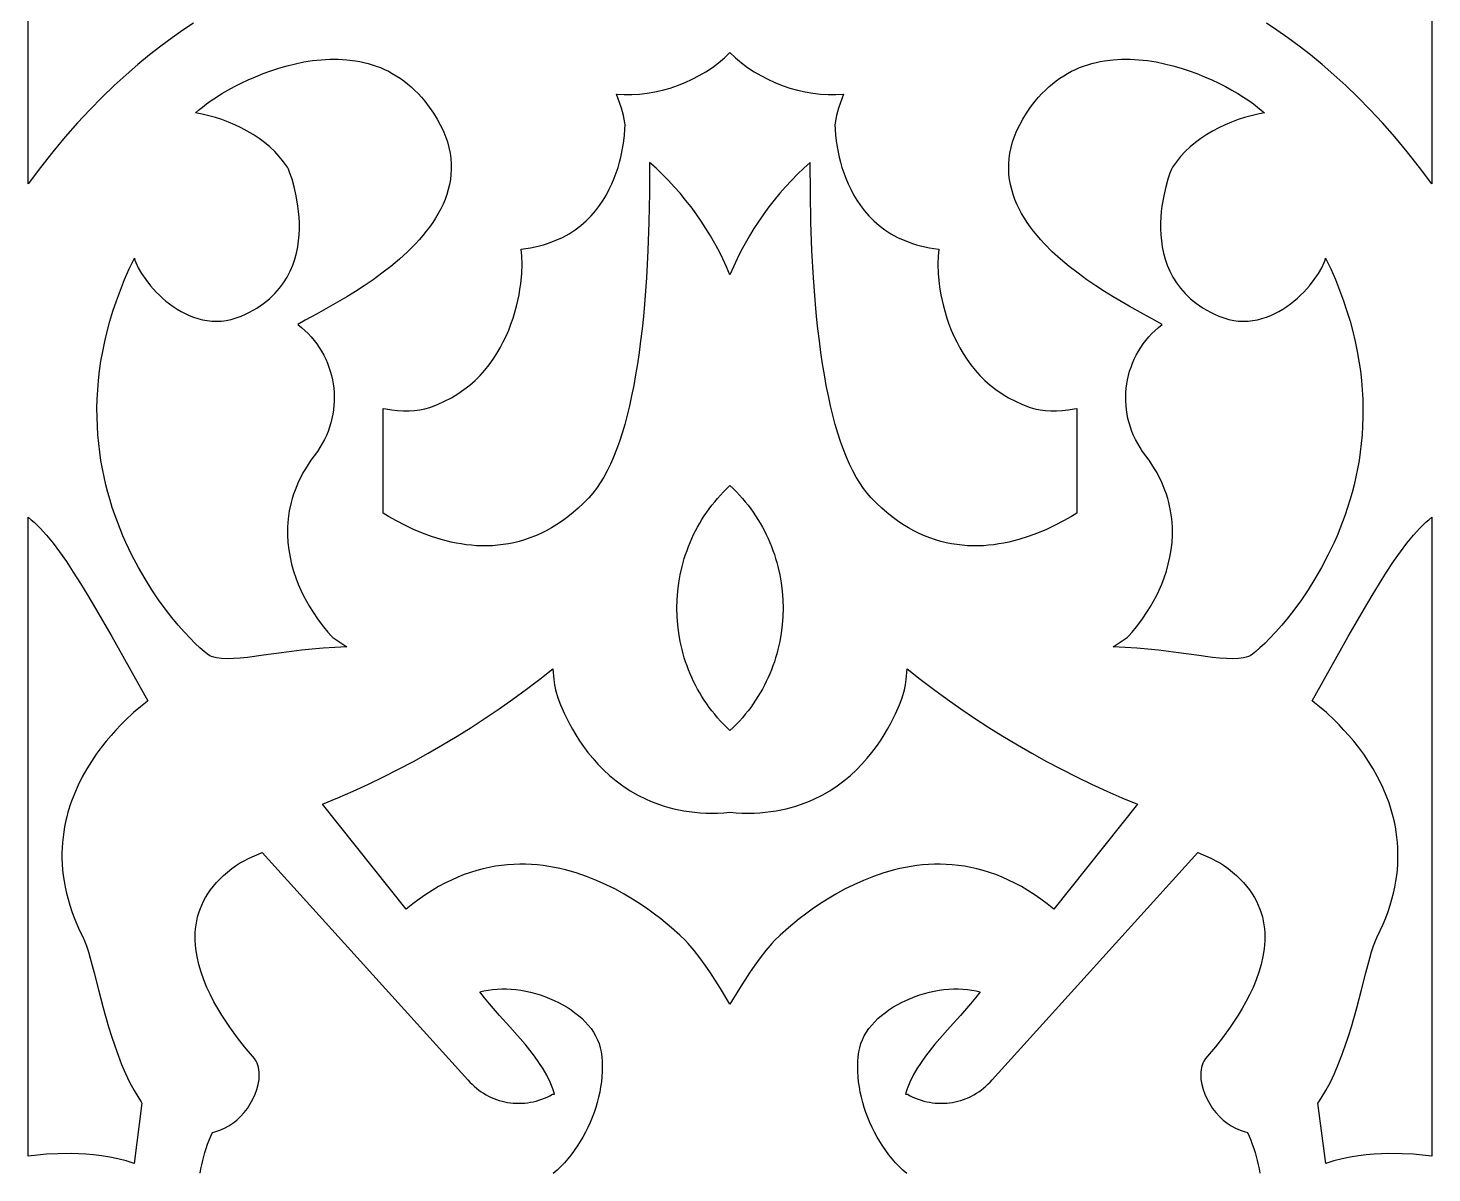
# Model space of a CAD drawing. Extents: x -350 to 350, y -780 to 780.
# Drawn here: x -270 to -190, y 211.1 to 276.3 of the extents above; entities that cross this region are included whole.
import ezdxf

# ---------------------------------------------------------------- set-up
doc = ezdxf.new("R2010")
doc.units = 0
doc.layers.add('LAYER_1', color=18, linetype='CONTINUOUS')

msp = doc.modelspace()

# ---------------------------------------------------------------- linework, layer by layer
at = {"layer": 'LAYER_1'}
for points in [[(-260.569, 276.615), (-261.175, 276.213), (-261.797, 275.778), (-262.434, 275.307), (-263.084, 274.801), (-263.746, 274.257), (-264.418, 273.675), (-265.099, 273.052), (-265.788, 272.387), (-266.483, 271.68), (-267.183, 270.929), (-267.886, 270.132), (-268.591, 269.289), (-269.297, 268.397), (-270.002, 267.457), (-270.002, 291.827)], [(-190.001, 291.827), (-190.001, 267.457), (-190.002, 267.456), (-190.707, 268.397), (-191.413, 269.289), (-192.118, 270.132), (-192.822, 270.929), (-193.522, 271.68), (-194.217, 272.387), (-194.905, 273.052), (-195.587, 273.675), (-196.259, 274.257), (-196.92, 274.801), (-197.57, 275.307), (-198.207, 275.778), (-198.83, 276.213), (-199.436, 276.615)], [(-260.189, 211.08), (-260.15, 211.319), (-260.104, 211.556), (-260.05, 211.792), (-259.99, 212.027), (-259.923, 212.261), (-259.849, 212.493), (-259.768, 212.724), (-259.68, 212.953), (-259.586, 213.18), (-259.484, 213.404), (-259.353, 213.442), (-259.083, 213.536), (-258.806, 213.65), (-258.566, 213.773), (-258.333, 213.925), (-258.109, 214.105), (-257.894, 214.308), (-257.693, 214.532), (-257.507, 214.774), (-257.339, 215.03), (-257.191, 215.297), (-257.064, 215.573), (-256.963, 215.854), (-256.888, 216.136), (-256.842, 216.418), (-256.828, 216.695), (-256.833, 216.831), (-256.848, 216.965), (-256.871, 217.097), (-256.903, 217.225), (-256.946, 217.35), (-256.998, 217.471), (-257.101, 217.608), (-257.332, 217.882), (-257.661, 218.281), (-258.062, 218.79), (-258.505, 219.397), (-258.734, 219.733), (-258.963, 220.088), (-259.189, 220.46), (-259.407, 220.848), (-259.615, 221.251), (-259.809, 221.666), (-259.985, 222.091), (-260.14, 222.526), (-260.271, 222.969), (-260.373, 223.417), (-260.444, 223.869), (-260.466, 224.096), (-260.479, 224.323), (-260.483, 224.551), (-260.476, 224.778), (-260.459, 225.005), (-260.43, 225.232), (-260.391, 225.458), (-260.339, 225.683), (-260.275, 225.908), (-260.198, 226.13), (-260.108, 226.352), (-260.005, 226.571), (-259.887, 226.789), (-259.754, 227.004), (-259.607, 227.217), (-259.444, 227.428), (-259.266, 227.635), (-259.071, 227.84), (-258.859, 228.041), (-258.63, 228.239), (-258.384, 228.434), (-258.119, 228.624), (-257.948, 228.736), (-257.772, 228.839), (-257.408, 229.026), (-256.654, 229.35), (-244.937, 216.398), (-244.822, 216.27), (-244.703, 216.147), (-244.579, 216.031), (-244.451, 215.922), (-244.319, 215.818), (-244.184, 215.722), (-244.045, 215.631), (-243.902, 215.547), (-243.757, 215.47), (-243.609, 215.399), (-243.458, 215.335), (-243.305, 215.277), (-243.15, 215.226), (-242.993, 215.182), (-242.835, 215.144), (-242.675, 215.113), (-242.514, 215.089), (-242.352, 215.072), (-242.189, 215.062), (-242.026, 215.059), (-241.863, 215.063), (-241.699, 215.074), (-241.536, 215.092), (-241.373, 215.117), (-241.211, 215.149), (-241.05, 215.188), (-240.89, 215.235), (-240.732, 215.288), (-240.575, 215.35), (-240.42, 215.418), (-240.267, 215.494), (-240.116, 215.577), (-240.009, 215.578), (-240.024, 215.655), (-240.091, 215.876), (-240.256, 216.274), (-240.446, 216.659), (-240.658, 217.032), (-240.89, 217.393), (-241.138, 217.746), (-241.401, 218.09), (-241.675, 218.428), (-241.959, 218.761), (-242.545, 219.417), (-243.137, 220.069), (-243.716, 220.729), (-243.994, 221.065), (-244.261, 221.407), (-244.026, 221.468), (-243.782, 221.516), (-243.53, 221.551), (-243.273, 221.573), (-243.009, 221.582), (-242.742, 221.579), (-242.47, 221.564), (-242.197, 221.537), (-241.921, 221.499), (-241.645, 221.449), (-241.369, 221.388), (-241.094, 221.317), (-240.822, 221.234), (-240.553, 221.142), (-240.288, 221.039), (-240.028, 220.926), (-239.774, 220.804), (-239.527, 220.673), (-239.288, 220.532), (-239.058, 220.383), (-238.838, 220.225), (-238.629, 220.059), (-238.432, 219.885), (-238.248, 219.703), (-238.077, 219.513), (-237.921, 219.316), (-237.781, 219.112), (-237.657, 218.901), (-237.551, 218.684), (-237.464, 218.46), (-237.396, 218.23), (-237.349, 217.994), (-237.314, 217.718), (-237.292, 217.438), (-237.283, 217.153), (-237.287, 216.866), (-237.304, 216.576), (-237.333, 216.284), (-237.373, 215.991), (-237.426, 215.698), (-237.49, 215.405), (-237.566, 215.112), (-237.652, 214.821), (-237.749, 214.532), (-237.856, 214.245), (-237.974, 213.962), (-238.101, 213.683), (-238.238, 213.409), (-238.385, 213.14), (-238.54, 212.876), (-238.704, 212.62), (-238.876, 212.37), (-239.057, 212.128), (-239.246, 211.895), (-239.442, 211.671), (-239.646, 211.457), (-239.857, 211.253), (-240.075, 211.06)], [(-219.929, 211.06), (-220.147, 211.253), (-220.358, 211.457), (-220.562, 211.671), (-220.758, 211.895), (-220.947, 212.128), (-221.128, 212.37), (-221.301, 212.62), (-221.465, 212.876), (-221.62, 213.14), (-221.766, 213.409), (-221.903, 213.683), (-222.03, 213.962), (-222.148, 214.245), (-222.255, 214.532), (-222.352, 214.821), (-222.439, 215.112), (-222.514, 215.405), (-222.578, 215.698), (-222.631, 215.991), (-222.672, 216.284), (-222.701, 216.576), (-222.717, 216.866), (-222.721, 217.153), (-222.713, 217.438), (-222.691, 217.718), (-222.655, 217.994), (-222.608, 218.23), (-222.54, 218.46), (-222.453, 218.684), (-222.347, 218.901), (-222.224, 219.112), (-222.083, 219.316), (-221.927, 219.513), (-221.757, 219.703), (-221.572, 219.885), (-221.375, 220.059), (-221.166, 220.225), (-220.946, 220.383), (-220.716, 220.532), (-220.477, 220.673), (-220.231, 220.804), (-219.977, 220.926), (-219.717, 221.039), (-219.452, 221.142), (-219.182, 221.234), (-218.91, 221.317), (-218.635, 221.388), (-218.36, 221.449), (-218.083, 221.499), (-217.808, 221.537), (-217.534, 221.564), (-217.263, 221.579), (-216.995, 221.582), (-216.732, 221.573), (-216.474, 221.551), (-216.223, 221.516), (-215.979, 221.468), (-215.743, 221.407), (-216.01, 221.065), (-216.288, 220.729), (-216.867, 220.069), (-217.459, 219.417), (-218.045, 218.761), (-218.329, 218.428), (-218.604, 218.09), (-218.866, 217.746), (-219.115, 217.393), (-219.346, 217.032), (-219.558, 216.659), (-219.748, 216.274), (-219.913, 215.876), (-219.981, 215.655), (-219.996, 215.578), (-219.888, 215.577), (-219.738, 215.494), (-219.585, 215.418), (-219.429, 215.35), (-219.273, 215.288), (-219.114, 215.235), (-218.954, 215.188), (-218.793, 215.149), (-218.631, 215.117), (-218.468, 215.092), (-218.305, 215.074), (-218.142, 215.063), (-217.978, 215.059), (-217.815, 215.062), (-217.652, 215.072), (-217.49, 215.089), (-217.329, 215.113), (-217.169, 215.144), (-217.011, 215.182), (-216.854, 215.226), (-216.699, 215.277), (-216.546, 215.335), (-216.395, 215.399), (-216.247, 215.47), (-216.102, 215.547), (-215.96, 215.631), (-215.821, 215.722), (-215.685, 215.818), (-215.553, 215.922), (-215.425, 216.031), (-215.301, 216.147), (-215.182, 216.27), (-215.067, 216.398), (-203.35, 229.35), (-202.597, 229.026), (-202.232, 228.839), (-202.056, 228.736), (-201.885, 228.624), (-201.621, 228.434), (-201.374, 228.239), (-201.145, 228.041), (-200.934, 227.84), (-200.739, 227.635), (-200.56, 227.428), (-200.397, 227.217), (-200.25, 227.004), (-200.118, 226.789), (-200, 226.571), (-199.896, 226.352), (-199.806, 226.13), (-199.729, 225.908), (-199.665, 225.683), (-199.614, 225.458), (-199.574, 225.232), (-199.546, 225.005), (-199.528, 224.778), (-199.522, 224.551), (-199.525, 224.323), (-199.538, 224.096), (-199.56, 223.869), (-199.631, 223.417), (-199.733, 222.969), (-199.864, 222.526), (-200.019, 222.091), (-200.195, 221.666), (-200.389, 221.251), (-200.597, 220.848), (-200.816, 220.46), (-201.041, 220.088), (-201.27, 219.733), (-201.499, 219.397), (-201.942, 218.79), (-202.343, 218.281), (-202.673, 217.882), (-202.904, 217.608), (-203.007, 217.471), (-203.059, 217.35), (-203.101, 217.225), (-203.134, 217.097), (-203.157, 216.965), (-203.171, 216.831), (-203.176, 216.695), (-203.162, 216.418), (-203.117, 216.136), (-203.042, 215.854), (-202.94, 215.573), (-202.814, 215.297), (-202.665, 215.03), (-202.497, 214.774), (-202.311, 214.532), (-202.11, 214.308), (-201.896, 214.105), (-201.671, 213.925), (-201.438, 213.773), (-201.199, 213.65), (-200.922, 213.536), (-200.652, 213.442), (-200.52, 213.404), (-200.419, 213.18), (-200.324, 212.953), (-200.236, 212.724), (-200.155, 212.493), (-200.081, 212.261), (-200.014, 212.027), (-199.954, 211.792), (-199.901, 211.556), (-199.854, 211.319), (-199.815, 211.08)]]:
    msp.add_lwpolyline(points, dxfattribs=at)
for points in [[(-251.833, 274.531), (-251.346, 274.47), (-251.105, 274.427), (-250.865, 274.376), (-250.627, 274.315), (-250.391, 274.246), (-250.156, 274.166), (-249.924, 274.078), (-249.695, 273.979), (-249.468, 273.87), (-249.245, 273.751), (-249.024, 273.62), (-248.807, 273.479), (-248.593, 273.327), (-248.383, 273.163), (-248.177, 272.988), (-247.976, 272.8), (-247.778, 272.601), (-247.585, 272.388), (-247.397, 272.163), (-247.136, 271.821), (-246.901, 271.483), (-246.693, 271.148), (-246.51, 270.816), (-246.353, 270.488), (-246.219, 270.163), (-246.109, 269.842), (-246.022, 269.525), (-245.957, 269.212), (-245.913, 268.902), (-245.89, 268.596), (-245.886, 268.294), (-245.901, 267.997), (-245.935, 267.703), (-245.987, 267.413), (-246.055, 267.127), (-246.139, 266.846), (-246.239, 266.568), (-246.354, 266.295), (-246.482, 266.027), (-246.624, 265.763), (-246.778, 265.503), (-246.944, 265.247), (-247.121, 264.997), (-247.308, 264.751), (-247.504, 264.509), (-247.71, 264.272), (-247.923, 264.04), (-248.372, 263.591), (-248.844, 263.161), (-249.333, 262.751), (-249.834, 262.361), (-250.341, 261.993), (-250.848, 261.646), (-251.35, 261.321), (-251.839, 261.017), (-252.76, 260.479), (-253.563, 260.035), (-254.202, 259.689), (-254.631, 259.442), (-254.424, 259.277), (-254.228, 259.104), (-254.043, 258.923), (-253.868, 258.734), (-253.704, 258.539), (-253.55, 258.337), (-253.407, 258.128), (-253.275, 257.915), (-253.154, 257.696), (-253.043, 257.472), (-252.944, 257.244), (-252.856, 257.012), (-252.778, 256.776), (-252.712, 256.537), (-252.658, 256.296), (-252.614, 256.053), (-252.582, 255.807), (-252.562, 255.561), (-252.553, 255.313), (-252.556, 255.065), (-252.57, 254.817), (-252.596, 254.57), (-252.634, 254.323), (-252.684, 254.078), (-252.745, 253.834), (-252.819, 253.592), (-252.905, 253.353), (-253.003, 253.117), (-253.113, 252.885), (-253.235, 252.656), (-253.37, 252.431), (-253.517, 252.212), (-253.706, 251.964), (-253.883, 251.718), (-254.047, 251.471), (-254.199, 251.225), (-254.339, 250.98), (-254.467, 250.736), (-254.584, 250.492), (-254.69, 250.25), (-254.786, 250.008), (-254.871, 249.768), (-254.946, 249.529), (-255.011, 249.292), (-255.114, 248.822), (-255.181, 248.359), (-255.215, 247.904), (-255.219, 247.458), (-255.196, 247.022), (-255.146, 246.596), (-255.074, 246.181), (-254.982, 245.779), (-254.871, 245.389), (-254.745, 245.014), (-254.606, 244.653), (-254.456, 244.308), (-254.298, 243.98), (-254.135, 243.669), (-253.968, 243.377), (-253.8, 243.103), (-253.473, 242.617), (-253.173, 242.218), (-252.919, 241.912), (-252.731, 241.707), (-252.63, 241.61), (-252.236, 241.331), (-251.833, 241.064), (-252.52, 241.036), (-253.181, 240.993), (-253.815, 240.938), (-254.423, 240.874), (-255.557, 240.731), (-256.581, 240.589), (-257.494, 240.471), (-257.907, 240.429), (-258.292, 240.403), (-258.649, 240.395), (-258.976, 240.408), (-259.273, 240.447), (-259.411, 240.476), (-259.541, 240.513), (-259.637, 240.561), (-259.782, 240.662), (-259.973, 240.814), (-260.205, 241.016), (-260.472, 241.267), (-260.771, 241.567), (-261.096, 241.915), (-261.443, 242.309), (-261.807, 242.748), (-262.183, 243.232), (-262.566, 243.76), (-262.952, 244.33), (-263.336, 244.942), (-263.714, 245.595), (-264.08, 246.288), (-264.429, 247.019), (-264.596, 247.399), (-264.758, 247.788), (-264.913, 248.187), (-265.061, 248.595), (-265.201, 249.011), (-265.333, 249.437), (-265.457, 249.871), (-265.571, 250.314), (-265.674, 250.765), (-265.768, 251.225), (-265.85, 251.693), (-265.921, 252.169), (-265.979, 252.653), (-266.024, 253.146), (-266.055, 253.646), (-266.073, 254.153), (-266.076, 254.668), (-266.063, 255.191), (-266.034, 255.721), (-265.989, 256.258), (-265.927, 256.802), (-265.848, 257.353), (-265.75, 257.911), (-265.633, 258.476), (-265.496, 259.047), (-265.34, 259.625), (-265.163, 260.209), (-264.964, 260.799), (-264.744, 261.395), (-264.501, 261.998), (-264.236, 262.606), (-263.946, 263.22), (-263.911, 263.098), (-263.862, 262.965), (-263.724, 262.67), (-263.535, 262.345), (-263.299, 262), (-263.019, 261.645), (-262.697, 261.289), (-262.521, 261.115), (-262.337, 260.944), (-262.143, 260.778), (-261.941, 260.618), (-261.731, 260.466), (-261.513, 260.322), (-261.287, 260.188), (-261.055, 260.066), (-260.816, 259.956), (-260.57, 259.86), (-260.319, 259.778), (-260.062, 259.713), (-259.8, 259.665), (-259.534, 259.636), (-259.262, 259.627), (-258.987, 259.639), (-258.708, 259.674), (-258.426, 259.732), (-258.141, 259.816), (-257.854, 259.925), (-257.617, 260.031), (-257.391, 260.142), (-257.176, 260.258), (-256.971, 260.38), (-256.776, 260.506), (-256.591, 260.637), (-256.416, 260.772), (-256.25, 260.911), (-256.094, 261.053), (-255.947, 261.2), (-255.678, 261.503), (-255.443, 261.818), (-255.24, 262.143), (-255.066, 262.476), (-254.921, 262.816), (-254.802, 263.161), (-254.707, 263.509), (-254.636, 263.858), (-254.585, 264.207), (-254.553, 264.554), (-254.539, 264.896), (-254.54, 265.233), (-254.556, 265.563), (-254.583, 265.883), (-254.62, 266.192), (-254.719, 266.771), (-254.837, 267.284), (-254.961, 267.718), (-255.076, 268.059), (-255.167, 268.292), (-255.221, 268.404), (-255.442, 268.714), (-255.685, 269.01), (-255.948, 269.291), (-256.229, 269.557), (-256.527, 269.807), (-256.841, 270.042), (-257.169, 270.262), (-257.508, 270.465), (-257.858, 270.652), (-258.217, 270.823), (-258.582, 270.977), (-258.953, 271.115), (-259.328, 271.236), (-259.705, 271.339), (-260.083, 271.425), (-260.459, 271.494), (-260.281, 271.656), (-260.071, 271.83), (-259.831, 272.013), (-259.564, 272.203), (-259.27, 272.398), (-258.951, 272.597), (-258.609, 272.796), (-258.245, 272.995), (-257.862, 273.19), (-257.461, 273.381), (-257.043, 273.564), (-256.61, 273.739), (-256.164, 273.902), (-255.707, 274.052), (-255.24, 274.187), (-254.764, 274.304), (-254.282, 274.402), (-253.795, 274.479), (-253.305, 274.532), (-252.814, 274.56), (-252.322, 274.56)], [(-229.688, 274.638), (-229.354, 274.357), (-229.001, 274.093), (-228.631, 273.848), (-228.246, 273.622), (-227.848, 273.415), (-227.439, 273.228), (-227.02, 273.062), (-226.593, 272.918), (-226.16, 272.796), (-225.723, 272.696), (-225.283, 272.62), (-224.843, 272.568), (-224.404, 272.541), (-223.967, 272.539), (-223.536, 272.564), (-223.817, 271.762), (-223.932, 271.354), (-223.978, 271.147), (-224.015, 270.939), (-224.02, 270.814), (-224.014, 270.567), (-223.989, 270.215), (-223.935, 269.775), (-223.845, 269.262), (-223.784, 268.984), (-223.71, 268.695), (-223.624, 268.396), (-223.523, 268.09), (-223.407, 267.779), (-223.275, 267.465), (-223.125, 267.149), (-222.957, 266.835), (-222.77, 266.524), (-222.563, 266.218), (-222.334, 265.92), (-222.082, 265.632), (-221.807, 265.355), (-221.508, 265.092), (-221.183, 264.845), (-220.831, 264.616), (-220.452, 264.407), (-220.045, 264.22), (-219.607, 264.058), (-219.377, 263.986), (-219.139, 263.922), (-218.894, 263.865), (-218.64, 263.815), (-218.378, 263.773), (-218.107, 263.738), (-218.147, 263.343), (-218.158, 262.874), (-218.137, 262.342), (-218.079, 261.758), (-218.035, 261.45), (-217.98, 261.133), (-217.914, 260.808), (-217.835, 260.478), (-217.745, 260.143), (-217.641, 259.804), (-217.523, 259.464), (-217.391, 259.123), (-217.244, 258.783), (-217.082, 258.445), (-216.905, 258.111), (-216.71, 257.781), (-216.499, 257.458), (-216.27, 257.143), (-216.023, 256.837), (-215.758, 256.541), (-215.473, 256.258), (-215.168, 255.987), (-214.843, 255.732), (-214.497, 255.492), (-214.13, 255.27), (-213.741, 255.066), (-213.329, 254.883), (-212.894, 254.721), (-212.621, 254.642), (-212.333, 254.584), (-212.031, 254.546), (-211.718, 254.527), (-211.395, 254.526), (-211.064, 254.544), (-210.726, 254.579), (-210.384, 254.631), (-210.236, 254.66), (-210.236, 248.688), (-210.542, 248.502), (-210.992, 248.247), (-211.464, 248.001), (-211.958, 247.768), (-212.471, 247.552), (-213.001, 247.357), (-213.548, 247.186), (-214.108, 247.043), (-214.394, 246.984), (-214.682, 246.933), (-214.973, 246.891), (-215.266, 246.859), (-215.562, 246.837), (-215.86, 246.825), (-216.16, 246.825), (-216.462, 246.836), (-216.765, 246.859), (-217.07, 246.895), (-217.375, 246.943), (-217.682, 247.005), (-217.989, 247.081), (-218.297, 247.172), (-218.605, 247.277), (-218.913, 247.398), (-219.222, 247.535), (-219.529, 247.688), (-219.837, 247.859), (-220.143, 248.046), (-220.449, 248.252), (-220.753, 248.476), (-221.056, 248.719), (-221.358, 248.981), (-221.658, 249.263), (-221.955, 249.565), (-222.181, 249.821), (-222.399, 250.102), (-222.608, 250.41), (-222.81, 250.743), (-223.003, 251.101), (-223.189, 251.483), (-223.367, 251.89), (-223.537, 252.321), (-223.699, 252.775), (-223.854, 253.251), (-224.001, 253.751), (-224.14, 254.272), (-224.272, 254.815), (-224.397, 255.379), (-224.514, 255.965), (-224.624, 256.57), (-224.726, 257.195), (-224.821, 257.84), (-224.909, 258.504), (-224.99, 259.187), (-225.064, 259.888), (-225.131, 260.607), (-225.244, 262.096), (-225.329, 263.651), (-225.387, 265.27), (-225.418, 266.948), (-225.424, 268.681), (-225.789, 268.351), (-226.146, 268.009), (-226.493, 267.656), (-226.831, 267.293), (-227.159, 266.919), (-227.476, 266.535), (-227.783, 266.142), (-228.078, 265.741), (-228.362, 265.331), (-228.635, 264.914), (-228.895, 264.489), (-229.143, 264.058), (-229.378, 263.62), (-229.599, 263.177), (-229.807, 262.729), (-230.002, 262.276), (-230.197, 262.729), (-230.405, 263.177), (-230.627, 263.62), (-230.862, 264.058), (-231.109, 264.489), (-231.37, 264.914), (-231.642, 265.331), (-231.926, 265.741), (-232.222, 266.142), (-232.528, 266.535), (-232.846, 266.919), (-233.174, 267.293), (-233.511, 267.656), (-233.859, 268.009), (-234.215, 268.351), (-234.581, 268.681), (-234.586, 266.948), (-234.618, 265.27), (-234.676, 263.651), (-234.761, 262.096), (-234.874, 260.607), (-234.94, 259.888), (-235.014, 259.187), (-235.095, 258.504), (-235.183, 257.84), (-235.278, 257.195), (-235.381, 256.57), (-235.491, 255.965), (-235.608, 255.379), (-235.732, 254.815), (-235.864, 254.272), (-236.004, 253.751), (-236.151, 253.251), (-236.305, 252.775), (-236.468, 252.321), (-236.638, 251.89), (-236.816, 251.483), (-237.001, 251.101), (-237.195, 250.743), (-237.396, 250.41), (-237.606, 250.102), (-237.823, 249.821), (-238.049, 249.565), (-238.347, 249.263), (-238.647, 248.981), (-238.948, 248.719), (-239.251, 248.476), (-239.556, 248.252), (-239.861, 248.046), (-240.168, 247.859), (-240.475, 247.688), (-240.783, 247.535), (-241.091, 247.398), (-241.399, 247.277), (-241.707, 247.172), (-242.015, 247.081), (-242.322, 247.005), (-242.629, 246.943), (-242.935, 246.895), (-243.239, 246.859), (-243.543, 246.836), (-243.844, 246.825), (-244.144, 246.825), (-244.442, 246.837), (-244.738, 246.859), (-245.032, 246.891), (-245.323, 246.933), (-245.611, 246.984), (-245.896, 247.043), (-246.457, 247.186), (-247.003, 247.357), (-247.534, 247.552), (-248.046, 247.768), (-248.54, 248.001), (-249.013, 248.247), (-249.463, 248.502), (-249.769, 248.688), (-249.769, 254.66), (-249.621, 254.631), (-249.278, 254.579), (-248.941, 254.544), (-248.609, 254.526), (-248.286, 254.527), (-247.973, 254.546), (-247.672, 254.584), (-247.384, 254.642), (-247.111, 254.721), (-246.676, 254.883), (-246.264, 255.066), (-245.874, 255.27), (-245.507, 255.492), (-245.161, 255.732), (-244.836, 255.987), (-244.532, 256.258), (-244.247, 256.541), (-243.981, 256.837), (-243.734, 257.143), (-243.505, 257.458), (-243.294, 257.781), (-243.1, 258.111), (-242.922, 258.445), (-242.76, 258.783), (-242.613, 259.123), (-242.482, 259.464), (-242.364, 259.804), (-242.26, 260.143), (-242.169, 260.478), (-242.091, 260.808), (-242.024, 261.133), (-241.969, 261.45), (-241.925, 261.758), (-241.867, 262.342), (-241.847, 262.874), (-241.858, 263.343), (-241.897, 263.738), (-241.627, 263.773), (-241.365, 263.815), (-241.111, 263.865), (-240.865, 263.922), (-240.627, 263.986), (-240.397, 264.058), (-239.96, 264.22), (-239.552, 264.407), (-239.173, 264.616), (-238.822, 264.845), (-238.497, 265.092), (-238.197, 265.355), (-237.922, 265.632), (-237.671, 265.92), (-237.442, 266.218), (-237.234, 266.524), (-237.047, 266.835), (-236.879, 267.149), (-236.73, 267.465), (-236.597, 267.779), (-236.481, 268.09), (-236.381, 268.396), (-236.294, 268.695), (-236.221, 268.984), (-236.16, 269.262), (-236.07, 269.775), (-236.016, 270.215), (-235.99, 270.567), (-235.984, 270.814), (-235.99, 270.939), (-236.026, 271.147), (-236.072, 271.354), (-236.187, 271.762), (-236.469, 272.564), (-236.037, 272.539), (-235.601, 272.541), (-235.162, 272.568), (-234.721, 272.62), (-234.282, 272.696), (-233.844, 272.796), (-233.411, 272.918), (-232.984, 273.062), (-232.565, 273.228), (-232.156, 273.415), (-231.758, 273.622), (-231.373, 273.848), (-231.004, 274.093), (-230.651, 274.357), (-230.317, 274.638), (-230.002, 274.936)], [(-207.191, 274.56), (-206.699, 274.532), (-206.209, 274.479), (-205.722, 274.402), (-205.24, 274.304), (-204.765, 274.187), (-204.298, 274.052), (-203.84, 273.902), (-203.394, 273.739), (-202.962, 273.564), (-202.544, 273.381), (-202.142, 273.19), (-201.759, 272.995), (-201.396, 272.796), (-201.054, 272.597), (-200.735, 272.398), (-200.441, 272.203), (-200.173, 272.013), (-199.933, 271.83), (-199.724, 271.656), (-199.545, 271.494), (-199.922, 271.425), (-200.299, 271.339), (-200.676, 271.236), (-201.051, 271.115), (-201.422, 270.977), (-201.788, 270.823), (-202.146, 270.652), (-202.496, 270.465), (-202.836, 270.262), (-203.163, 270.042), (-203.477, 269.807), (-203.775, 269.557), (-204.057, 269.291), (-204.32, 269.01), (-204.562, 268.714), (-204.783, 268.404), (-204.837, 268.292), (-204.929, 268.059), (-205.043, 267.718), (-205.167, 267.284), (-205.285, 266.771), (-205.384, 266.192), (-205.422, 265.883), (-205.449, 265.563), (-205.464, 265.233), (-205.466, 264.896), (-205.451, 264.554), (-205.42, 264.207), (-205.369, 263.858), (-205.297, 263.509), (-205.203, 263.161), (-205.084, 262.816), (-204.938, 262.476), (-204.765, 262.143), (-204.561, 261.818), (-204.326, 261.503), (-204.058, 261.2), (-203.91, 261.053), (-203.754, 260.911), (-203.588, 260.772), (-203.413, 260.637), (-203.228, 260.506), (-203.034, 260.38), (-202.829, 260.258), (-202.613, 260.142), (-202.388, 260.031), (-202.151, 259.925), (-201.863, 259.816), (-201.578, 259.732), (-201.296, 259.674), (-201.017, 259.639), (-200.742, 259.627), (-200.471, 259.636), (-200.204, 259.665), (-199.942, 259.713), (-199.685, 259.778), (-199.434, 259.86), (-199.189, 259.956), (-198.95, 260.066), (-198.717, 260.188), (-198.492, 260.322), (-198.274, 260.466), (-198.064, 260.618), (-197.861, 260.778), (-197.668, 260.944), (-197.483, 261.115), (-197.307, 261.289), (-196.986, 261.645), (-196.705, 262), (-196.469, 262.345), (-196.281, 262.67), (-196.143, 262.965), (-196.093, 263.098), (-196.058, 263.22), (-195.769, 262.606), (-195.503, 261.998), (-195.26, 261.395), (-195.04, 260.799), (-194.842, 260.209), (-194.665, 259.625), (-194.508, 259.047), (-194.372, 258.476), (-194.255, 257.911), (-194.157, 257.353), (-194.077, 256.802), (-194.015, 256.258), (-193.97, 255.721), (-193.941, 255.191), (-193.929, 254.668), (-193.932, 254.153), (-193.949, 253.646), (-193.981, 253.146), (-194.026, 252.653), (-194.084, 252.169), (-194.154, 251.693), (-194.237, 251.225), (-194.33, 250.765), (-194.434, 250.314), (-194.548, 249.871), (-194.671, 249.437), (-194.803, 249.011), (-194.944, 248.595), (-195.092, 248.187), (-195.247, 247.788), (-195.408, 247.399), (-195.575, 247.019), (-195.925, 246.288), (-196.291, 245.595), (-196.668, 244.942), (-197.052, 244.33), (-197.438, 243.76), (-197.822, 243.232), (-198.198, 242.748), (-198.561, 242.309), (-198.908, 241.915), (-199.233, 241.567), (-199.532, 241.267), (-199.8, 241.016), (-200.031, 240.814), (-200.222, 240.662), (-200.368, 240.561), (-200.463, 240.513), (-200.593, 240.476), (-200.731, 240.447), (-201.029, 240.408), (-201.356, 240.395), (-201.712, 240.403), (-202.097, 240.429), (-202.511, 240.471), (-203.423, 240.589), (-204.448, 240.731), (-205.582, 240.874), (-206.19, 240.938), (-206.824, 240.993), (-207.485, 241.036), (-208.172, 241.064), (-207.768, 241.331), (-207.375, 241.61), (-207.273, 241.707), (-207.085, 241.912), (-206.832, 242.218), (-206.531, 242.617), (-206.204, 243.103), (-206.036, 243.377), (-205.87, 243.669), (-205.706, 243.98), (-205.548, 244.308), (-205.399, 244.653), (-205.259, 245.014), (-205.133, 245.389), (-205.023, 245.779), (-204.93, 246.181), (-204.858, 246.596), (-204.809, 247.022), (-204.785, 247.458), (-204.789, 247.904), (-204.824, 248.359), (-204.891, 248.822), (-204.993, 249.292), (-205.059, 249.529), (-205.134, 249.768), (-205.219, 250.008), (-205.314, 250.25), (-205.42, 250.492), (-205.537, 250.736), (-205.666, 250.98), (-205.806, 251.225), (-205.957, 251.471), (-206.122, 251.718), (-206.298, 251.964), (-206.488, 252.212), (-206.635, 252.431), (-206.769, 252.656), (-206.892, 252.885), (-207.002, 253.117), (-207.1, 253.353), (-207.185, 253.592), (-207.259, 253.834), (-207.321, 254.078), (-207.37, 254.323), (-207.408, 254.57), (-207.434, 254.817), (-207.449, 255.065), (-207.451, 255.313), (-207.442, 255.561), (-207.422, 255.807), (-207.39, 256.053), (-207.347, 256.296), (-207.292, 256.537), (-207.226, 256.776), (-207.149, 257.012), (-207.061, 257.244), (-206.961, 257.472), (-206.851, 257.696), (-206.73, 257.915), (-206.597, 258.128), (-206.454, 258.337), (-206.301, 258.539), (-206.136, 258.734), (-205.961, 258.923), (-205.776, 259.104), (-205.58, 259.277), (-205.374, 259.442), (-205.802, 259.689), (-206.441, 260.035), (-207.245, 260.479), (-208.165, 261.017), (-208.655, 261.321), (-209.156, 261.646), (-209.663, 261.993), (-210.17, 262.361), (-210.671, 262.751), (-211.161, 263.161), (-211.633, 263.591), (-212.081, 264.04), (-212.295, 264.272), (-212.5, 264.509), (-212.697, 264.751), (-212.884, 264.997), (-213.061, 265.247), (-213.226, 265.503), (-213.381, 265.763), (-213.522, 266.027), (-213.651, 266.295), (-213.765, 266.568), (-213.865, 266.846), (-213.949, 267.127), (-214.018, 267.413), (-214.069, 267.703), (-214.103, 267.997), (-214.118, 268.294), (-214.115, 268.596), (-214.091, 268.902), (-214.047, 269.212), (-213.982, 269.525), (-213.895, 269.842), (-213.785, 270.163), (-213.652, 270.488), (-213.494, 270.816), (-213.312, 271.148), (-213.103, 271.483), (-212.869, 271.821), (-212.607, 272.163), (-212.419, 272.388), (-212.226, 272.601), (-212.029, 272.8), (-211.827, 272.988), (-211.621, 273.163), (-211.411, 273.327), (-211.197, 273.479), (-210.98, 273.62), (-210.76, 273.751), (-210.536, 273.87), (-210.309, 273.979), (-210.08, 274.078), (-209.848, 274.166), (-209.614, 274.246), (-209.378, 274.315), (-209.139, 274.376), (-208.899, 274.427), (-208.658, 274.47), (-208.172, 274.531), (-207.682, 274.56)], [(-229.815, 250.091), (-229.635, 249.908), (-229.461, 249.721), (-229.292, 249.531), (-229.13, 249.338), (-228.973, 249.141), (-228.822, 248.942), (-228.678, 248.739), (-228.539, 248.533), (-228.406, 248.325), (-228.278, 248.114), (-228.157, 247.9), (-228.042, 247.684), (-227.933, 247.466), (-227.829, 247.245), (-227.732, 247.023), (-227.64, 246.799), (-227.554, 246.572), (-227.475, 246.344), (-227.401, 246.115), (-227.333, 245.884), (-227.271, 245.652), (-227.164, 245.184), (-227.081, 244.712), (-227.022, 244.237), (-226.987, 243.76), (-226.975, 243.283), (-226.987, 242.805), (-227.022, 242.328), (-227.081, 241.854), (-227.164, 241.382), (-227.214, 241.147), (-227.271, 240.914), (-227.333, 240.682), (-227.401, 240.451), (-227.475, 240.221), (-227.554, 239.993), (-227.64, 239.767), (-227.732, 239.543), (-227.829, 239.32), (-227.933, 239.1), (-228.042, 238.881), (-228.157, 238.665), (-228.278, 238.452), (-228.406, 238.241), (-228.539, 238.032), (-228.678, 237.827), (-228.822, 237.624), (-228.973, 237.424), (-229.13, 237.228), (-229.292, 237.034), (-229.461, 236.844), (-229.635, 236.658), (-229.815, 236.475), (-230.002, 236.296), (-230.189, 236.475), (-230.369, 236.658), (-230.544, 236.844), (-230.712, 237.034), (-230.875, 237.228), (-231.031, 237.424), (-231.182, 237.624), (-231.327, 237.827), (-231.466, 238.032), (-231.599, 238.241), (-231.726, 238.452), (-231.847, 238.665), (-231.962, 238.881), (-232.072, 239.1), (-232.175, 239.32), (-232.273, 239.543), (-232.364, 239.767), (-232.45, 239.993), (-232.53, 240.221), (-232.604, 240.451), (-232.672, 240.682), (-232.734, 240.914), (-232.79, 241.147), (-232.84, 241.382), (-232.923, 241.854), (-232.982, 242.328), (-233.018, 242.805), (-233.029, 243.283), (-233.018, 243.76), (-232.982, 244.237), (-232.923, 244.712), (-232.84, 245.184), (-232.734, 245.652), (-232.672, 245.884), (-232.604, 246.115), (-232.53, 246.344), (-232.45, 246.572), (-232.364, 246.799), (-232.273, 247.023), (-232.175, 247.245), (-232.072, 247.466), (-231.962, 247.684), (-231.847, 247.9), (-231.726, 248.114), (-231.599, 248.325), (-231.466, 248.533), (-231.327, 248.739), (-231.182, 248.942), (-231.031, 249.141), (-230.875, 249.338), (-230.712, 249.531), (-230.544, 249.721), (-230.369, 249.908), (-230.189, 250.091), (-230.002, 250.27)], [(-269.83, 248.319), (-269.656, 248.169), (-269.481, 248.005), (-269.305, 247.827), (-268.947, 247.431), (-268.58, 246.982), (-268.205, 246.481), (-267.82, 245.93), (-267.423, 245.331), (-267.015, 244.685), (-266.593, 243.993), (-266.156, 243.257), (-265.235, 241.659), (-264.243, 239.904), (-263.172, 238.003), (-263.315, 237.888), (-263.596, 237.66), (-263.987, 237.322), (-264.461, 236.879), (-264.722, 236.619), (-264.993, 236.333), (-265.271, 236.023), (-265.554, 235.688), (-265.837, 235.33), (-266.118, 234.948), (-266.393, 234.543), (-266.658, 234.115), (-266.911, 233.665), (-267.147, 233.194), (-267.364, 232.701), (-267.559, 232.187), (-267.727, 231.653), (-267.8, 231.378), (-267.865, 231.098), (-267.922, 230.814), (-267.971, 230.524), (-268.01, 230.23), (-268.04, 229.931), (-268.06, 229.628), (-268.07, 229.319), (-268.069, 229.006), (-268.056, 228.689), (-268.032, 228.367), (-267.997, 228.041), (-267.948, 227.71), (-267.887, 227.375), (-267.813, 227.036), (-267.725, 226.692), (-267.622, 226.345), (-267.506, 225.993), (-267.374, 225.637), (-267.227, 225.277), (-267.064, 224.914), (-266.885, 224.546), (-266.78, 224.312), (-266.674, 224.029), (-266.568, 223.701), (-266.46, 223.332), (-266.235, 222.489), (-265.99, 221.535), (-265.719, 220.502), (-265.414, 219.424), (-265.246, 218.88), (-265.066, 218.337), (-264.875, 217.799), (-264.67, 217.272), (-264.45, 216.759), (-264.216, 216.264), (-263.965, 215.792), (-263.698, 215.348), (-263.557, 215.137), (-263.51, 215.071), (-263.965, 211.635), (-264.412, 211.773), (-264.881, 211.892), (-265.348, 211.988), (-265.811, 212.063), (-266.265, 212.119), (-266.708, 212.159), (-267.136, 212.184), (-267.547, 212.196), (-268.305, 212.189), (-268.954, 212.155), (-269.47, 212.109), (-270.002, 212.045), (-270.002, 248.454)], [(-190.002, 212.045), (-190.534, 212.109), (-191.051, 212.155), (-191.7, 212.189), (-192.457, 212.196), (-192.868, 212.184), (-193.297, 212.159), (-193.74, 212.119), (-194.194, 212.063), (-194.656, 211.988), (-195.123, 211.892), (-195.592, 211.773), (-196.04, 211.635), (-196.494, 215.071), (-196.447, 215.137), (-196.307, 215.348), (-196.039, 215.792), (-195.788, 216.264), (-195.554, 216.759), (-195.335, 217.272), (-195.13, 217.799), (-194.938, 218.337), (-194.759, 218.88), (-194.591, 219.424), (-194.285, 220.502), (-194.014, 221.535), (-193.77, 222.489), (-193.544, 223.332), (-193.436, 223.701), (-193.33, 224.029), (-193.225, 224.312), (-193.12, 224.546), (-192.941, 224.914), (-192.778, 225.277), (-192.631, 225.637), (-192.499, 225.993), (-192.382, 226.345), (-192.28, 226.692), (-192.192, 227.036), (-192.117, 227.375), (-192.056, 227.71), (-192.008, 228.041), (-191.972, 228.367), (-191.948, 228.689), (-191.936, 229.006), (-191.935, 229.319), (-191.944, 229.628), (-191.964, 229.931), (-191.994, 230.23), (-192.034, 230.524), (-192.082, 230.814), (-192.139, 231.098), (-192.205, 231.378), (-192.278, 231.653), (-192.446, 232.187), (-192.64, 232.701), (-192.857, 233.194), (-193.094, 233.665), (-193.346, 234.115), (-193.612, 234.543), (-193.886, 234.948), (-194.167, 235.33), (-194.45, 235.688), (-194.733, 236.023), (-195.012, 236.333), (-195.283, 236.619), (-195.543, 236.879), (-196.018, 237.322), (-196.409, 237.66), (-196.689, 237.888), (-196.832, 238.003), (-195.761, 239.904), (-194.769, 241.659), (-193.848, 243.257), (-193.412, 243.993), (-192.99, 244.685), (-192.581, 245.331), (-192.185, 245.93), (-191.799, 246.481), (-191.424, 246.982), (-191.058, 247.431), (-190.699, 247.827), (-190.523, 248.005), (-190.348, 248.169), (-190.174, 248.319), (-190.002, 248.455)], [(-219.16, 239.233), (-218.401, 238.655), (-217.631, 238.091), (-216.85, 237.541), (-216.059, 237.005), (-215.258, 236.483), (-214.447, 235.976), (-213.627, 235.483), (-212.798, 235.005), (-211.96, 234.543), (-211.115, 234.096), (-210.262, 233.665), (-209.403, 233.249), (-208.536, 232.85), (-207.663, 232.467), (-206.784, 232.101), (-211.556, 226.126), (-211.925, 226.423), (-212.293, 226.7), (-212.661, 226.956), (-213.029, 227.192), (-213.395, 227.408), (-213.761, 227.606), (-214.126, 227.785), (-214.489, 227.946), (-214.851, 228.09), (-215.212, 228.216), (-215.571, 228.327), (-215.928, 228.421), (-216.282, 228.5), (-216.635, 228.565), (-216.985, 228.614), (-217.332, 228.65), (-217.677, 228.673), (-218.019, 228.683), (-218.357, 228.681), (-218.693, 228.666), (-219.025, 228.641), (-219.353, 228.605), (-219.677, 228.558), (-219.998, 228.502), (-220.314, 228.437), (-220.626, 228.363), (-221.237, 228.19), (-221.828, 227.989), (-222.399, 227.764), (-222.947, 227.518), (-223.473, 227.256), (-223.973, 226.981), (-224.448, 226.698), (-224.895, 226.412), (-225.313, 226.125), (-225.701, 225.843), (-226.058, 225.569), (-226.671, 225.062), (-227.142, 224.638), (-227.46, 224.329), (-227.613, 224.169), (-227.955, 223.77), (-228.281, 223.356), (-228.591, 222.931), (-228.889, 222.496), (-229.457, 221.605), (-230.002, 220.702), (-230.548, 221.605), (-231.115, 222.496), (-231.413, 222.931), (-231.724, 223.356), (-232.049, 223.77), (-232.391, 224.169), (-232.545, 224.329), (-232.862, 224.638), (-233.333, 225.062), (-233.946, 225.569), (-234.303, 225.843), (-234.691, 226.125), (-235.11, 226.412), (-235.557, 226.698), (-236.031, 226.981), (-236.532, 227.256), (-237.057, 227.518), (-237.606, 227.764), (-238.176, 227.989), (-238.768, 228.19), (-239.378, 228.363), (-239.69, 228.437), (-240.007, 228.502), (-240.327, 228.558), (-240.652, 228.605), (-240.98, 228.641), (-241.312, 228.666), (-241.647, 228.681), (-241.986, 228.683), (-242.327, 228.673), (-242.672, 228.65), (-243.02, 228.614), (-243.37, 228.565), (-243.722, 228.5), (-244.077, 228.421), (-244.434, 228.327), (-244.792, 228.216), (-245.153, 228.09), (-245.515, 227.946), (-245.879, 227.785), (-246.243, 227.606), (-246.609, 227.408), (-246.976, 227.192), (-247.343, 226.956), (-247.711, 226.7), (-248.08, 226.423), (-248.448, 226.126), (-253.22, 232.101), (-252.342, 232.467), (-251.469, 232.85), (-250.602, 233.249), (-249.742, 233.665), (-248.889, 234.096), (-248.044, 234.543), (-247.207, 235.005), (-246.378, 235.483), (-245.558, 235.976), (-244.747, 236.483), (-243.945, 237.005), (-243.154, 237.541), (-242.373, 238.091), (-241.603, 238.655), (-240.844, 239.233), (-240.097, 239.824), (-240.035, 239.218), (-239.999, 238.916), (-239.951, 238.616), (-239.815, 238.174), (-239.66, 237.766), (-239.441, 237.262), (-239.152, 236.684), (-238.98, 236.374), (-238.789, 236.053), (-238.578, 235.725), (-238.346, 235.392), (-238.094, 235.057), (-237.82, 234.722), (-237.524, 234.39), (-237.205, 234.064), (-236.862, 233.747), (-236.496, 233.441), (-236.105, 233.15), (-235.688, 232.875), (-235.246, 232.619), (-234.777, 232.385), (-234.533, 232.278), (-234.282, 232.177), (-234.024, 232.083), (-233.758, 231.996), (-233.486, 231.917), (-233.207, 231.845), (-232.92, 231.782), (-232.626, 231.728), (-232.325, 231.682), (-232.016, 231.646), (-231.7, 231.619), (-231.376, 231.602), (-231.044, 231.596), (-230.705, 231.6), (-230.358, 231.615), (-230.002, 231.642), (-229.647, 231.615), (-229.299, 231.6), (-228.96, 231.596), (-228.629, 231.602), (-228.305, 231.619), (-227.988, 231.646), (-227.68, 231.682), (-227.378, 231.728), (-227.084, 231.782), (-226.798, 231.845), (-226.518, 231.917), (-226.246, 231.996), (-225.981, 232.083), (-225.723, 232.177), (-225.471, 232.278), (-225.227, 232.385), (-224.758, 232.619), (-224.316, 232.875), (-223.9, 233.15), (-223.509, 233.441), (-223.142, 233.747), (-222.8, 234.064), (-222.481, 234.39), (-222.185, 234.722), (-221.911, 235.057), (-221.658, 235.392), (-221.427, 235.725), (-221.216, 236.053), (-221.025, 236.374), (-220.853, 236.684), (-220.564, 237.262), (-220.344, 237.766), (-220.189, 238.174), (-220.054, 238.616), (-220.005, 238.916), (-219.97, 239.218), (-219.907, 239.824)]]:
    msp.add_lwpolyline(points, close=True, dxfattribs=at)

doc.saveas('drawing.dxf')
